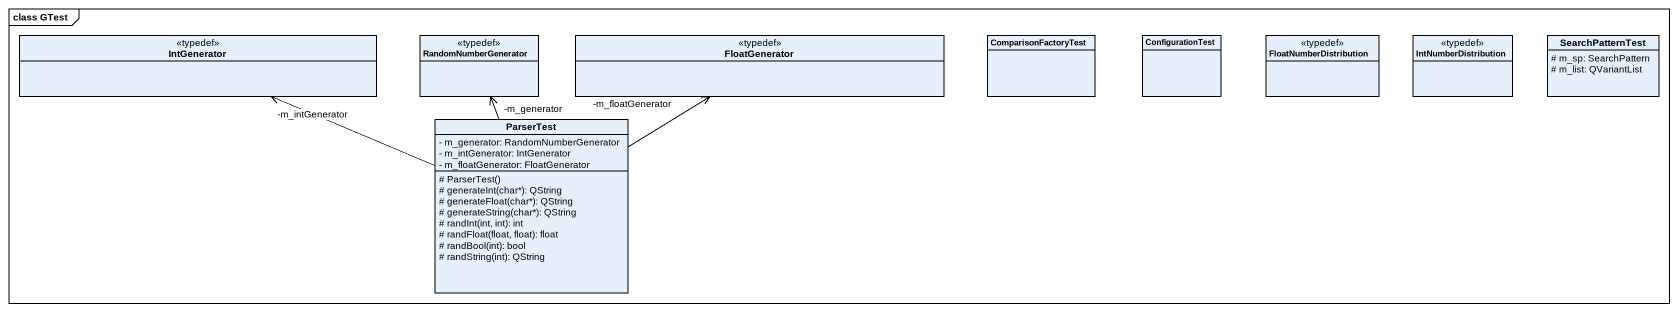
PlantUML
@startuml
mainframe class GTest
hide circle
hide empty members
skinparam classAttributeIconSize 0
class IntGenerator <<typedef>>
class RandomNumberGenerator <<typedef>>
class FloatGenerator <<typedef>>
class ComparisonFactoryTest
class ConfigurationTest
class FloatNumberDistribution <<typedef>>
class IntNumberDistribution <<typedef>>
class SearchPatternTest {
  # m_sp: SearchPattern
  # m_list: QVariantList
}
class ParserTest {
  - m_generator: RandomNumberGenerator
  - m_intGenerator: IntGenerator
  - m_floatGenerator: FloatGenerator
  # ParserTest()
  # generateInt(char*): QString
  # generateFloat(char*): QString
  # generateString(char*): QString
  # randInt(int, int): int
  # randFloat(float, float): float
  # randBool(int): bool
  # randString(int): QString
}
ParserTest -left-> "-m_intGenerator" IntGenerator
ParserTest -up-> "-m_generator" RandomNumberGenerator
ParserTest -up-> "-m_floatGenerator" FloatGenerator
@enduml
